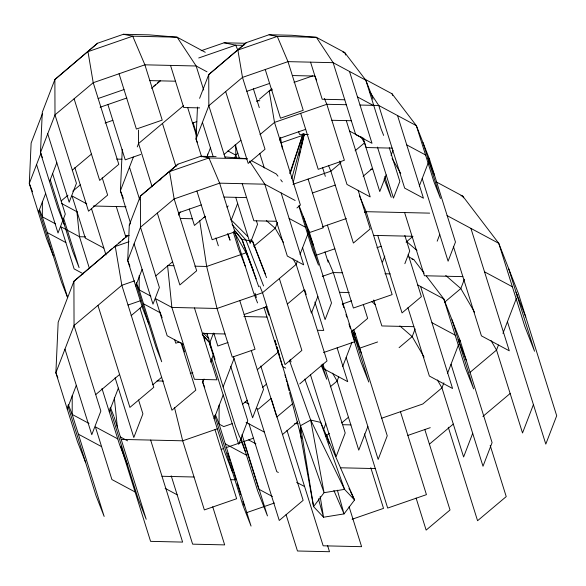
<?xml version="1.0" encoding="UTF-8"?>
<svg xmlns="http://www.w3.org/2000/svg" width="586" height="586" viewBox="0 0 586 586"><rect width="100%" height="100%" fill="white"/><g stroke="black" fill="none" stroke-linecap="round" stroke-linejoin="round"><path stroke-width="0.88" d="M42.375 201.547L42.346 216.805L67.654 297.549M72.225 395.433L72.188 414.434L104.162 516.449L96.001 495.617L67.822 405.695M139.212 275.523L139.182 289.887L161.707 361.752L155.964 347.073L136.164 283.902M207.547 156.689L207.554 153.993M219.113 405.065L219.076 424.066L251.05 526.089L242.897 505.249L214.71 415.328M279.097 354.288L276.739 346.604L300.45 425.729L300.274 433.823L313.569 506.619L323.553 517.226L344.048 513.9L354.552 499.968L320.732 422.433L304.793 379.069M122.276 149.313L120.401 190.809L130.392 222.695M216.095 156.623L200.749 156.272L177.998 164.146L140.391 196.112L129.308 224.951L127.697 260.536L142.955 309.218L148.698 323.897M197.482 107.077L196.039 139.014L201.635 156.858M202.895 379.691L202.771 382.402L224.423 451.506L232.583 472.345M204.646 340.906L204.807 337.294M209.605 341.682L209.517 343.491L235.506 426.418L239.747 437.251M293.198 182.664L304.39 134.055M299.065 155.378L299.929 151.833M300.999 147.401L304.215 134.106M291.777 178.62L303.856 133.938M290.319 173.302L303.174 133.696M289.726 173.522L303.021 133.747M42.426 113.662L31.131 143.057L29.3 183.469L46.624 238.758L53.15 255.423M40.991 153.049L29.3 183.469L32.56 191.805M49.539 181.645L56.805 162.74M38.376 212.425L45.642 193.519M133.374 157.041L120.401 190.809L123.338 198.31M137.27 146.91L138.567 143.533L138.523 130.011M67.222 408.962L76.312 385.332M160.535 179.968L161.172 178.305M199.606 98.338L208.733 74.59L246.34 42.624L269.091 34.742L291.667 35.263L316.381 37.314L344.693 52.506L365.832 80.216L371.26 94.075M135.688 286.034L142.09 269.384M206.909 157.019L210.433 147.862M109.267 411.768L118.357 388.137M234.525 158.301L235.806 154.968L235.77 145.123M231.236 220.087L237.638 203.437M213.37 333.478L209.517 343.491L211.114 347.557M204.067 379.025L202.771 382.402L204.726 387.397M210.557 362.141L213.663 354.061M277.5 222.35L275.215 228.291L253.701 246.391M223.134 386.928L234.034 358.566M214.11 418.602L223.2 394.964M297.461 261.063L296.179 264.396L262.528 292.714L217.025 308.47L171.881 307.43L155.532 298.662L167.156 335.756L183.506 344.524M300.017 254.405L308.983 231.096L299.087 205.818M317.839 296.428L311.437 313.078L296.179 264.396L292.993 258.902M391.06 155.327L393.023 150.228M386.181 174.899L379.779 191.549L364.521 142.867L360.881 136.589M382.533 262.015L384.804 256.104M338.723 376.827L337.104 381.047L330.277 386.789M342.62 366.697L352.025 342.217M354.296 336.305L355.27 333.778L353.644 329.61M323.531 429.619L325.801 423.715M419.32 186.04L429.56 159.407L416.353 125.646L392.041 93.782L364.243 78.868M404.853 263.693L409.717 251.028L404.831 235.44M437.185 241.19L439.749 234.532M367.847 426.52L358.764 450.151L337.104 381.047L332.526 373.157M415.137 328.951L412.185 336.62L399.088 347.652M464.405 279.244L460.823 288.561L444.737 302.09M443.895 382.812L441.947 387.873L422.806 403.981L381.501 418.279M447.462 373.524L458.494 344.824M459.146 343.14L460.113 340.605L443.807 298.933L426.344 276.05M498.459 345.051L496.532 350.062L469.965 372.418M502.949 333.375L516.413 298.34M517.057 296.67L517.694 295.007M472.69 433.347L463.607 456.985L441.947 387.873L437.368 379.992M533.421 404.626L522.522 432.988L496.532 350.062L491.039 340.598M178.532 215.15L180.195 211.905M129.308 224.951L130.488 223.552M205.261 52.293L177.126 37.196L149.056 34.86L123.419 34.274L97.591 43.225L54.879 79.528L42.287 112.278L40.463 152.69L57.787 207.971L64.314 224.643M246.34 42.624L208.733 74.59L208.836 105.714L225.134 157.707M177.998 164.146L140.391 196.112L140.494 227.236L159.385 287.514L152.983 304.163L134.099 243.886M271.801 88.691L259.43 99.195M128.986 235.345L127.287 235.931L73.902 281.309L58.168 322.249L55.882 372.762L77.535 441.873L85.695 462.706M153.51 86.42L155.568 84.655M157.627 82.89L159.685 81.132M97.591 43.225L54.879 79.528L54.996 114.871L76.444 183.323L69.177 202.229L47.73 133.784M151.525 88.325L160.483 80.78M72.32 170.16L91.431 154.081M61.164 200.939L67.983 195.197M72.767 191.175L80.275 184.861M183.616 105.634L138.567 143.533L152.104 186.729M256.631 101.546L258.03 100.374M224.094 154.396L240.919 140.237M108.176 252.009L73.902 281.309L74.048 325.494L100.865 411.057L91.775 434.695L64.965 349.131M109.545 250.867L112.27 248.567M113.64 247.417L116.365 245.124M118.416 243.395L120.467 241.674M122.511 239.952L124.562 238.231M125.924 237.081L127.287 235.931M237.879 153.224L235.806 154.968L236.612 157.553M259.994 134.612L274.512 122.401L326.827 104.286L346.524 104.733M205.349 216.263L194.427 225.449L189.271 208.997M226.899 207.078L228.247 205.942M155.751 275.918L172.577 261.759M131.11 315.664L142.713 305.899M340.964 162.696L330.87 171.185L292.956 184.319M355.101 150.8L364.521 142.867M296.955 207.949L300.406 205.041L274.512 122.401L269.201 90.969L272.622 89.783M95.708 394.605L119.595 374.505M363.093 176.298L372.513 168.365M152.77 384.775L161.641 377.303M287.345 304.053L304.171 289.894M406.061 242.143L412.976 236.326M257.313 369.693L278.284 352.047M242.597 404.237L247.373 400.216M262.389 387.58L266.484 384.138M351.278 332.181L367.656 318.396L363.32 304.544M299.754 383.889L327.017 360.939L311.415 311.144M292.495 403.835L276.797 417.042L260.799 365.994M282.511 434.541L297.527 421.905M325.926 436.196L329.339 433.325M341.623 422.989L348.45 417.247M429.406 444.173L453.293 424.074M482.879 416.441L510.15 393.499M289.352 360.229L310.675 420.037L344.561 489.361L324.065 492.694L313.569 506.619L300.45 425.729L310.675 420.037L320.732 422.433L344.561 489.361L354.552 499.968L350.553 491.793M201.159 50.733L224.101 42.793L245.461 43.276M198.727 57.977L235.726 45.166L243.915 45.356M98.17 98.507L124.005 89.563M100.14 107.231L126.84 97.987M105.092 123.023L112.842 120.342M246.853 91.299L269.604 83.424M293.996 82.384L312.807 75.872M192.53 123.082L196.786 121.61M140.721 154.462L125.214 159.832L107.89 104.542M279.522 138.399L305.68 129.338M281.009 142.859L302.42 135.447M304.134 134.853L305.848 134.26M178.51 212.828L201.254 204.946M129.045 241.725L115.274 246.494L121.829 285.294L153.796 387.309L129.909 407.409L97.935 305.394M203.65 217.465L205.334 216.879M312.477 192.977L335.229 185.095M134.575 280.877L121.829 285.294L74.048 325.494L55.882 372.762L57.838 377.765M253.613 271.106L246.069 252.815L206.668 266.462L194.852 266.19M322.241 226.892L346.355 218.541M364.433 212.279L366.162 211.685L429.648 213.136M309.056 232.708L323.377 227.749L308.119 179.067M128.012 305.035L140.765 300.625M315.891 255.357L334.833 248.801M376.93 247.724L381.149 246.259M322.256 276.387L333.302 272.563L342.202 272.768M244.135 314.499L266.886 306.625M179.177 342.041L175.778 343.22L174.694 339.755M202.119 334.093L204.668 333.214M228.02 342.495L217.824 346.026L213.751 333.031M342.209 304.075L351.49 300.86M190.238 373.472L192.809 372.579M323.516 352.56L354.955 341.667L333.302 272.563L327.999 260.074M359.54 348.216L377.611 341.96M217.384 428.798L182.693 440.804L121.28 439.405M232.166 423.678L223.764 426.586L219.076 424.066L215.494 414.903M221.178 449.367L223.566 448.539M225.962 447.711L241.71 442.262M243.388 441.676L253.467 438.189M407.878 435.413L430.263 427.663M246.398 512.721L274.438 503.008M352.091 519.255L383.537 508.37L370.777 467.665M292.348 75.55L314.924 76.063L316.623 80.253M149.84 80.612L175.47 81.205M344.758 99.766L322.19 99.246L310.565 62.153M257.122 100.711L259.788 100.777M359.95 105.041L378.746 105.473L416.353 125.646L433.896 181.631L440.504 198.508L422.953 142.523M199.636 107.89L183.718 107.531L170.519 65.405M331.844 120.276L351.534 120.731M308.375 134.56L299.475 134.355L298.662 131.762M392.115 148.126L366.155 147.533L363.188 138.069M247.124 158.821L208.938 157.942L200.749 156.272M116.555 159.106L121.991 159.231M370.726 169.244L372.55 169.288M224.006 197.072L246.581 197.592M93.291 206.008L126.005 206.755M180.481 218.483L192.215 218.754M276.416 221.288L253.841 220.768L242.223 183.682M373.582 235.382L412.039 236.261M125.353 235.491L128.891 235.572M85.666 236.869L79.484 236.729L60.915 226.767L74.114 268.893L83.395 273.874M173.939 265.707L167.574 265.568L171.881 307.43L194.405 379.296L216.974 379.816L194.457 307.95M384.929 273.743L390.269 273.867M462.867 276.629L424.411 275.75L404.611 212.564M339.492 292.311L349.278 292.531M243.857 316.521L267.004 317.048M413.892 326.68L381.845 325.948L373.707 299.966M317.495 330.284L323.758 330.431L314.865 302.054M202.448 333.449L225.017 333.969M157.07 380.922L163.443 381.068M294.626 423.605L298.208 423.685M342.92 424.711L350.97 424.894M340.437 467.782L375.311 468.58M161.992 476.272L194.039 477.004M230.745 479.692L235.191 479.788M225.083 156.931L247.153 158.762M234.305 230.217L241.85 239.366L252.441 241.271L266.542 277.654M269.091 34.742L277.281 36.42L316.381 37.314L333.134 62.673L355.658 134.538L372.007 143.306L349.483 71.441M224.101 42.793L235.726 45.166L237.85 50.162M123.419 34.274L132.722 36.178L177.126 37.196L196.156 65.991L203.701 90.061M342.949 52.103L344.693 52.506L345.689 55.047M460.992 195.724L462.757 196.127L498.767 243.329L518.339 293.337L556.7 415.752L545.8 444.115L507.432 321.699M412.031 259.195L413.797 259.598L424.161 273.186M357.475 96.946L373.824 105.714M406.735 144.881L425.539 154.975M349.571 131.088L363.979 138.816M436.226 181.894L462.757 196.127L463.423 197.826M206.99 71.807L196.156 65.991L144.889 64.819L93.218 82.714L54.996 114.871L40.463 152.69L42.419 157.685M447.045 215.582L498.767 243.329L524.756 326.263L534.542 351.263L508.553 268.337M484.527 271.831L512.376 286.774M251.182 160.527L276.35 174.035L277.976 176.166M227.925 150.924L235.66 155.078M408.977 257.012L413.797 259.598M295.154 200.485L264.791 184.194L219.647 183.162L174.152 198.918L140.494 227.236L127.697 260.536L129.931 266.242M417.393 284.767L443.807 298.933L465.46 368.045L473.62 388.877L451.96 319.773M289.132 218.468L305.482 227.243M431.941 322.681L455.154 335.133M86.772 203.869L72.078 195.988L85.278 238.106L103.847 248.068M61.552 203.481L77.022 211.78M55.502 223.859L42.346 216.805L39.408 209.305M47.298 232.598L65.866 242.56M285.668 368.133L282.467 366.411L264.022 307.555M150.866 296.157L139.182 289.887L136.311 282.555M143.541 303.797L159.89 312.572M245.007 402.033L248.984 404.164M246.069 422.308L264.367 432.131M248.691 439.954L255.892 443.822M225.266 443.814L246.867 455.403M278.335 472.477L276.746 471.62L256.939 408.435L258.301 409.167L271.171 398.341L303.138 500.356L279.251 520.463L248.896 423.597M296.633 482.293L304.595 486.563M258.785 489.178L272.395 496.474M120.423 436.988L127.623 440.848M88.999 423.451L72.188 414.434L68.276 404.435M117.808 438.914L95.401 426.886L111.897 479.538L135.11 491.991M78.377 434.182L101.583 446.635M165.149 488.358L177.155 494.796M406.691 241.593L416.968 250.515M445.748 275.479L460.823 288.561L474.557 312.213M371.758 301.548L375.187 304.522M399.857 325.926L412.185 336.62L424.096 357.123M266.337 220.585L275.215 228.291L283.419 242.414M206.184 333.258L207.495 334.518M230.884 219.611L247.607 236.319M250.823 239.535L252.756 241.461L265.619 274.585M203.159 332.855L208.887 338.759M203.532 335.932L210.257 343.352M202.478 334.833L209.847 342.978M232.063 224.511L245.952 240.04L263.575 285.953M235.242 231.192L242.157 239.557M280.687 179.719L282.313 181.85M428.498 157.92L429.56 159.407L455.461 242.047L448.1 261.195L422.206 178.547M459.058 339.133L460.113 340.605L492.086 442.62L483.003 466.258L451.03 364.243M307.928 229.624L308.983 231.096L331.5 302.962L325.098 319.604L302.581 247.746M354.215 332.306L355.27 333.778L387.243 435.794L378.16 459.424L346.187 357.409M369.854 92.009L378.746 105.473L404.648 188.113L423.444 198.2L397.55 115.559M249.511 161.077L264.791 184.194L287.316 256.06L303.665 264.835L281.141 192.97M392.1 158.528L400.743 173.412M233.902 231.536L246.069 252.815M348.956 488.526L349.754 490.16M333.895 490.511L344.048 513.9L337.375 490.204M324.366 98.485L326.827 104.286L344.378 160.264L318.213 169.325L300.669 113.34M359.365 195.68L366.162 211.685L392.144 294.612L353.395 308.031L327.406 225.105M328.468 165.369L330.87 171.185L353.387 243.051L370.22 228.892L358.112 190.252M259.781 286.063L262.528 292.714L285.045 364.58L301.871 350.413L279.354 278.555M515.973 292.026L525.759 317.033M427.97 158.52L434.578 175.397M392.041 93.782L392.693 95.452M383.647 135.417L381.09 128.898L365.832 80.216L333.134 62.673L287.99 61.64L242.494 77.396L208.836 105.714L196.039 139.014L197.314 142.273M458.149 339.514L466.302 360.353M384.072 178.95L391.25 197.284L384.738 176.503M353.307 332.687L361.459 353.519M307.591 230.327L313.342 245.007M321.187 365.078L326.732 379.245L322.117 364.521M245.234 266.125L238.634 249.248L233.243 232.049M257.554 302.911L253.591 292.78L234.979 233.396M227.5 233.704L230.049 240.231L228.152 234.173M240.399 438.921L245.292 451.418M162.154 317.824L159.985 311.928M67.595 297.585L61.398 281.749L39.072 210.506M110.322 407.241L113.911 416.404M127.741 465.511L119.581 444.679L101.979 388.496M242.465 240.406L256.221 278.907M241.85 239.366L258.741 286.774M265.802 306.595L268.879 315.217M300.45 425.729L324.065 492.694L310.675 420.037M470.917 228.386L509.278 350.809L481.428 335.866L453.374 246.332M490.182 445.397L506.231 496.598L477.568 520.72L448.268 427.238M389.272 147.701L399.842 181.433L393.448 198.083L377.465 147.086M371.575 94.895L372.938 99.239M420.594 286.481L452.568 388.496L429.362 376.044L407.937 307.694M408.186 254.485L421.393 296.626L402.04 312.909L377.721 235.316M346.333 120.745L370.198 196.903L346.993 184.451L339.66 161.069M424.813 429.523L450.026 509.996L426.139 530.096L416.097 498.049M400.45 411.724L426.44 494.65L387.683 508.069L364.419 433.83M322.6 167.647L325.325 176.335M352.501 330.108L368.777 382.05L360.617 361.21L351.937 333.5M342.473 303.306L343.821 307.621M345.982 314.514L346.795 317.099M348.956 323.992L350.303 328.307M324.9 251.834L328.145 262.184M265.246 69.514L280.496 118.196L303.248 110.322L287.99 61.64L277.281 36.42L237.879 50.059L242.494 77.396L265.019 149.254L248.186 163.413L225.669 91.555M303.233 216.417L318.491 265.099L312.748 250.42L298.823 205.994M337.14 347.894L347.725 381.669L324.512 369.217L322.886 364.023M253.35 88.698L259.29 107.641M304.845 290.173L306.214 294.546M259.745 153.327L264.33 167.97M325.113 368.902L345.198 432.988L336.115 456.619L310.368 374.476M326.512 434.687L329.237 443.375M349.095 506.758L361.606 546.679L323.157 545.8L286.964 430.3M235.14 144.808L239.484 158.66M256.485 220.951L257.525 224.284L250.163 243.432L235.74 197.401M290.282 359.306L291.088 361.884M202.441 122.364L213.157 156.557M255.042 293.212L256.397 297.541M327.611 545.661L329.508 551.726L297.468 550.994L286.071 514.618M193.08 122.562L196.581 133.74M187.688 107.626L196.603 136.069M239.777 300.589L255.035 349.271L232.283 357.152L217.025 308.47L206.668 266.462L199.709 220.717M251.291 350.494L263.495 389.441L252.595 417.803L233.492 356.83M215.875 237.96L218.336 245.812M196.896 191.043L212.154 239.725L234.905 231.844L219.647 183.162L208.938 157.942L169.537 171.588L174.152 198.918L196.669 270.783L179.843 284.942L157.326 213.077M162.454 123.434L175.99 166.629M230.686 366.228L247.753 420.689L238.67 444.327L211.854 358.764M241.996 434.658L267.458 515.914L257.672 490.914L240.919 437.456M244.172 442.533L258.514 488.306M206.953 333.419L215.099 359.394M119.053 73.763L136.377 129.052L162.212 120.108L144.889 64.819L132.722 36.178L87.981 51.671L93.218 82.714L118.797 164.322L99.686 180.407L74.107 98.792M227.712 453.095L230.144 460.852M230.679 462.574L233.111 470.331M233.653 472.052L236.085 479.809M237.169 483.274L240.7 494.533M242.868 501.462L244.223 505.791M214.989 429.626L236.641 498.73L204.353 509.915L182.693 440.804L174.474 407.482M129.484 167.171L139.746 199.921M182.107 344.063L184.553 351.871M180.913 342.48L195.841 390.115L171.954 410.215L139.981 308.199M212.725 506.787L224.665 544.892L192.626 544.16L171.2 475.81M116.277 206.536L125.895 237.22M102.206 177.785L107.634 195.101L88.523 211.187L74.854 167.581M91.453 208.528L105.993 254.939M138.567 400.004L142.911 413.863L133.82 437.5L115.112 377.794M150.653 440.071L182.62 542.094L150.58 541.354L120.775 446.246M89.453 268.535L79.484 236.729L76.898 211.612M52.498 173.295L65.288 214.102L58.021 233.008L36.566 164.563M63.618 218.278L79.088 267.641L72.561 250.969L50.235 179.719M114.233 417.239L146.207 519.255L138.047 498.422L109.868 408.501M274.959 340.451L276.211 344.832L275.002 340.495M301.504 438.211L289.543 392.503M318.41 498.789L323.553 517.226L320.176 496.525M284.972 374.915L285.653 377.552M286.115 379.31L286.796 381.947M287.257 383.705L289.081 390.737M277.823 350.098L278.482 352.713L277.859 350.113M280.467 137.307L282.408 149.027M279.734 138.399L280.145 141.109M114.343 397.916L117.405 427.633"/></g></svg>
